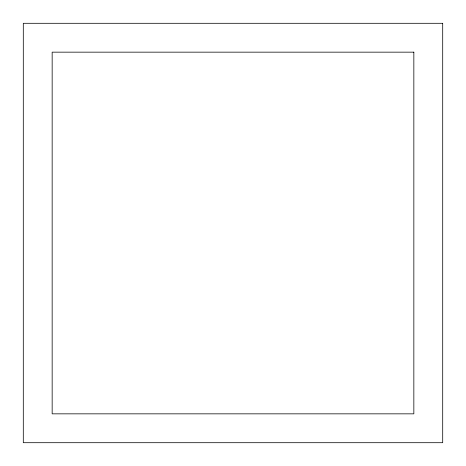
<?xml version="1.0" encoding="UTF-8"?>
<svg xmlns="http://www.w3.org/2000/svg" width="466" height="466" viewBox="0 0 466 466"><rect width="100%" height="100%" fill="white"/><g stroke="black" fill="none" stroke-linecap="round" stroke-linejoin="round"><path stroke-width="0.7" d="M442.7 23.3L23.3 23.3L23.3 442.7L442.7 442.7L442.7 23.3M413.843 52.157L52.157 52.157L52.157 413.843L413.843 413.843L413.843 52.157"/></g></svg>
